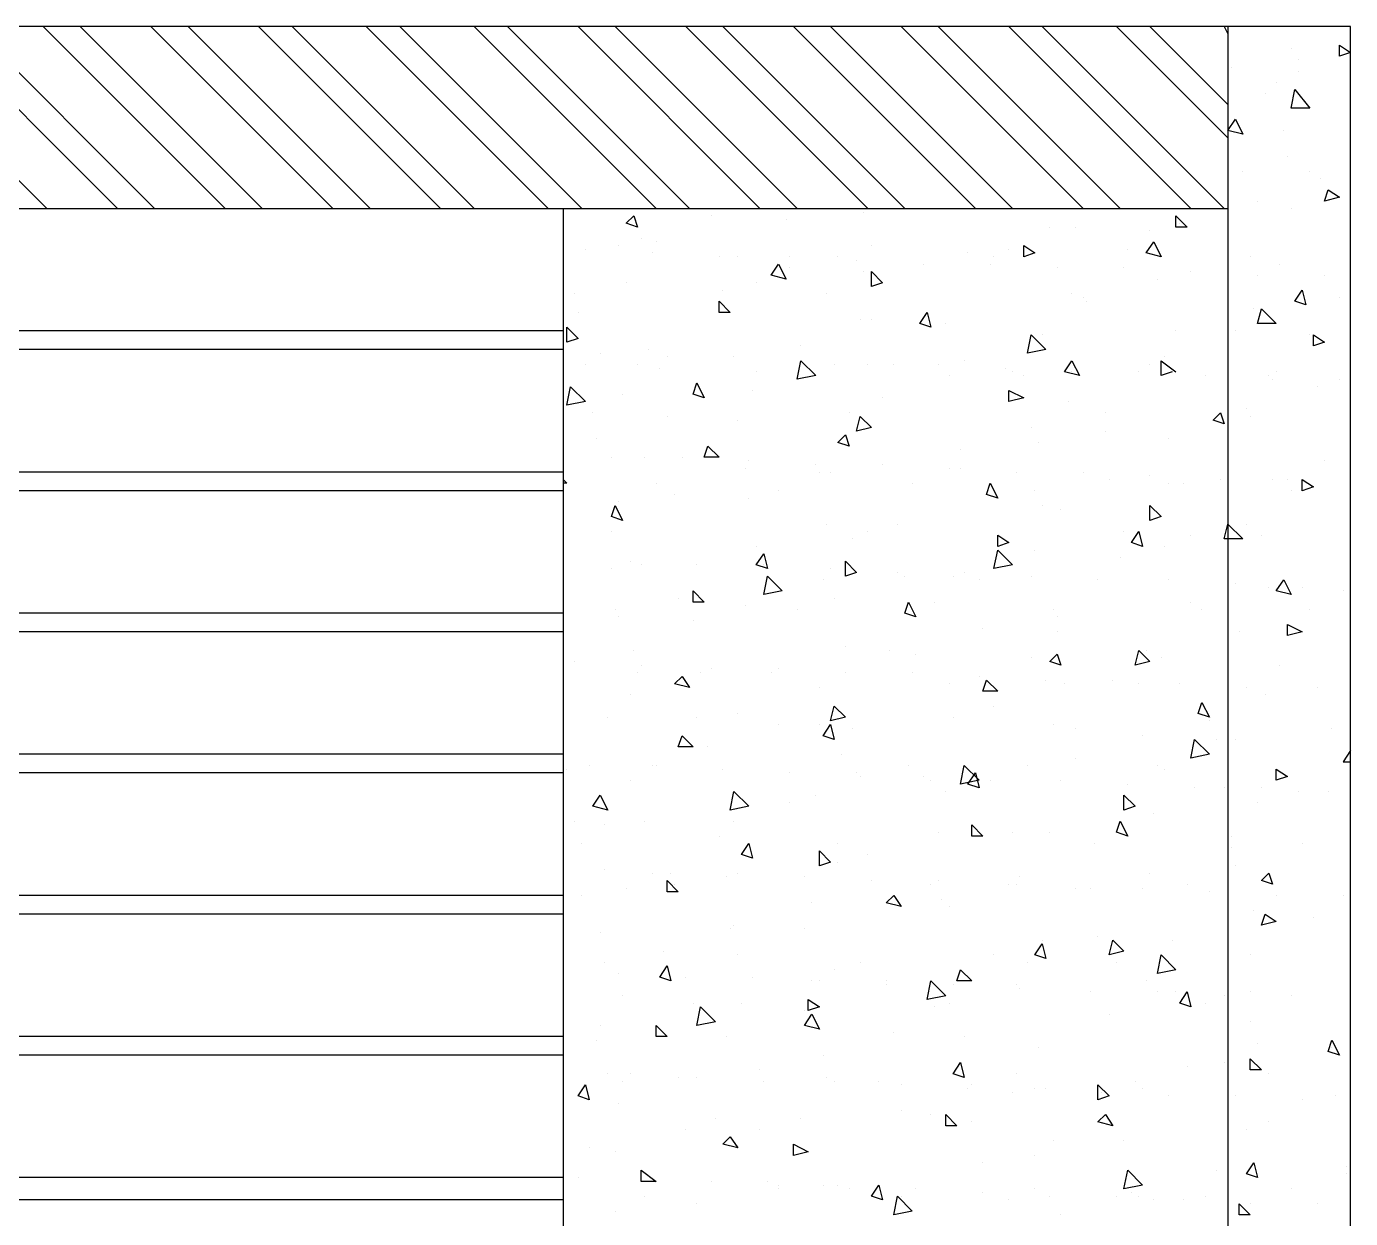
# Model space of a CAD drawing. Header units: inches. Extents: x 9636 to 21597, y -10243 to 557.
# Drawn here: x 14933 to 14998.5, y -2588.1 to -2529.1 of the extents above; entities that cross this region are included whole.
import ezdxf

# ---------------------------------------------------------------- set-up
doc = ezdxf.new("R2010")
doc.units = ezdxf.units.IN
doc.header["$MEASUREMENT"] = 0
doc.layers.add('PDF2_0', color=7, linetype='Continuous')
doc.layers.add('PDF2_IEL-HATCH-002', color=7, linetype='Continuous', true_color=0xd7ebd2)

msp = doc.modelspace()

# ---------------------------------------------------------------- linework, layer by layer
at = {"layer": 'PDF2_0', "lineweight": 25}
for points in [[(14992.435, -2701.983), (14884.397, -2701.983), (14884.397, -2710.986), (14998.499, -2710.986), (14998.499, -2529.084), (14884.397, -2529.084), (14884.397, -2538.088), (14992.435, -2538.088)], [(14992.435, -2529.084), (14992.435, -2710.986)], [(14959.546, -2538.088), (14959.546, -2596.7), (14959.546, -2643.737), (14959.546, -2701.983)]]:
    msp.add_lwpolyline(points, dxfattribs=at)
at = {"layer": 'PDF2_0', "color": 252, "lineweight": 25, "true_color": 0x939598}
for points in [[(14959.546, -2544.151), (14908.467, -2544.151)], [(14959.546, -2545.07), (14908.467, -2545.07)], [(14959.546, -2551.133), (14908.467, -2551.133)], [(14959.546, -2552.052), (14908.467, -2552.052)], [(14959.546, -2558.115), (14908.467, -2558.115)], [(14959.546, -2559.034), (14908.467, -2559.034)], [(14959.546, -2565.097), (14908.467, -2565.097)], [(14959.546, -2566.016), (14908.467, -2566.016)], [(14959.546, -2572.079), (14908.467, -2572.079)], [(14959.546, -2572.998), (14908.467, -2572.998)], [(14959.546, -2579.061), (14908.467, -2579.061)], [(14959.546, -2579.98), (14908.467, -2579.98)], [(14959.546, -2586.043), (14908.467, -2586.043)], [(14959.546, -2587.146), (14908.467, -2587.146)]]:
    msp.add_lwpolyline(points, dxfattribs=at)
at = {"layer": 'PDF2_IEL-HATCH-002', "color": 241, "lineweight": 25, "true_color": 0xf7abae}
for points in [[(14925.003, -2529.084), (14934.006, -2538.088)], [(14928.494, -2529.084), (14937.498, -2538.088)], [(14930.332, -2529.084), (14939.335, -2538.088)], [(14933.823, -2529.084), (14942.826, -2538.088)], [(14935.66, -2529.084), (14944.663, -2538.088)], [(14939.151, -2529.084), (14948.154, -2538.088)], [(14940.989, -2529.084), (14949.992, -2538.088)], [(14944.48, -2529.084), (14953.483, -2538.088)], [(14946.133, -2529.084), (14955.136, -2538.088)], [(14949.808, -2529.084), (14958.811, -2538.088)], [(14951.462, -2529.084), (14960.465, -2538.088)], [(14955.136, -2529.084), (14964.14, -2538.088)], [(14956.79, -2529.084), (14965.793, -2538.088)], [(14960.281, -2529.084), (14969.284, -2538.088)], [(14962.119, -2529.084), (14971.122, -2538.088)], [(14965.61, -2529.084), (14974.613, -2538.088)], [(14967.447, -2529.084), (14976.45, -2538.088)], [(14970.938, -2529.084), (14979.941, -2538.088)], [(14972.775, -2529.084), (14981.779, -2538.088)], [(14976.266, -2529.084), (14985.27, -2538.088)], [(14978.104, -2529.084), (14987.107, -2538.088)], [(14981.595, -2529.084), (14990.598, -2538.088)], [(14983.249, -2529.084), (14992.252, -2538.088)], [(14986.923, -2529.084), (14992.435, -2534.597)], [(14988.577, -2529.084), (14992.435, -2532.943)], [(14992.252, -2529.084), (14992.435, -2529.452)]]:
    msp.add_lwpolyline(points, dxfattribs=at)
at = {"layer": 'PDF2_IEL-HATCH-002', "color": 251, "lineweight": 25, "true_color": 0x636466}
for points in [[(14995.559, -2530.187), (14995.559, -2530.187)], [(14995.927, -2530.738), (14995.927, -2530.738)], [(14992.619, -2531.105), (14992.619, -2531.105)], [(14995.927, -2531.289), (14995.927, -2531.289)], [(14994.824, -2531.84), (14994.824, -2531.84)], [(14994.273, -2532.392), (14994.273, -2532.392)], [(14995.192, -2534.229), (14995.192, -2534.229)], [(14992.435, -2534.597), (14992.435, -2534.597)], [(14995.375, -2535.515), (14995.375, -2535.515)], [(14993.17, -2536.25), (14993.17, -2536.25)], [(14996.478, -2536.25), (14996.478, -2536.25)], [(14997.029, -2536.618), (14997.029, -2536.618)], [(14993.905, -2537.72), (14993.905, -2537.72)], [(14995.559, -2538.088), (14995.559, -2538.088)], [(14966.896, -2538.455), (14966.896, -2538.455)], [(14970.571, -2538.639), (14970.571, -2538.639)], [(14974.429, -2538.271), (14974.429, -2538.271)], [(14990.047, -2538.823), (14990.047, -2538.823)], [(14983.616, -2539.006), (14983.616, -2539.006)], [(14984.902, -2539.006), (14984.902, -2539.006)], [(14988.577, -2539.19), (14988.577, -2539.19)], [(14960.649, -2540.109), (14960.649, -2540.109)], [(14962.302, -2539.925), (14962.302, -2539.925)], [(14963.405, -2539.557), (14963.405, -2539.557)], [(14964.14, -2539.741), (14964.14, -2539.741)], [(14974.797, -2539.925), (14974.797, -2539.925)], [(14981.595, -2540.109), (14981.595, -2540.109)], [(14987.475, -2540.109), (14987.475, -2540.109)], [(14963.956, -2540.292), (14963.956, -2540.292)], [(14967.263, -2540.476), (14967.263, -2540.476)], [(14968.182, -2540.476), (14968.182, -2540.476)], [(14970.754, -2540.476), (14970.754, -2540.476)], [(14973.143, -2540.476), (14973.143, -2540.476)], [(14974.062, -2540.66), (14974.062, -2540.66)], [(14977.369, -2540.844), (14977.369, -2540.844)], [(14979.574, -2540.292), (14979.574, -2540.292)], [(14980.676, -2540.844), (14980.676, -2540.844)], [(14980.86, -2540.476), (14980.86, -2540.476)], [(14993.538, -2540.476), (14993.538, -2540.476)], [(14995.008, -2540.844), (14995.008, -2540.844)], [(14970.754, -2541.027), (14970.754, -2541.027)], [(14974.429, -2541.211), (14974.429, -2541.211)], [(14983.983, -2541.027), (14983.983, -2541.027)], [(14987.291, -2541.027), (14987.291, -2541.027)], [(14990.598, -2541.211), (14990.598, -2541.211)], [(14993.905, -2541.395), (14993.905, -2541.395)], [(14997.213, -2541.395), (14997.213, -2541.395)], [(14962.67, -2541.762), (14962.67, -2541.762)], [(14967.447, -2542.13), (14967.447, -2542.13)], [(14969.101, -2541.762), (14969.101, -2541.762)], [(14988.944, -2541.579), (14988.944, -2541.579)], [(14992.435, -2541.762), (14992.435, -2541.762)], [(14960.097, -2542.314), (14960.097, -2542.314)], [(14972.592, -2542.314), (14972.592, -2542.314)], [(14984.718, -2542.314), (14984.718, -2542.314)], [(14985.27, -2542.497), (14985.27, -2542.497)], [(14985.453, -2542.681), (14985.453, -2542.681)], [(14997.948, -2542.497), (14997.948, -2542.497)], [(14960.281, -2543.232), (14960.281, -2543.232)], [(14993.722, -2543.049), (14993.722, -2543.049)], [(14974.245, -2543.6), (14974.245, -2543.6)], [(14974.797, -2543.6), (14974.797, -2543.6)], [(14978.471, -2543.783), (14978.471, -2543.783)], [(14983.249, -2544.335), (14983.249, -2544.335)], [(14989.863, -2544.151), (14989.863, -2544.151)], [(14992.803, -2544.151), (14992.803, -2544.151)], [(14996.478, -2544.335), (14996.478, -2544.335)], [(14961.384, -2545.253), (14961.384, -2545.253)], [(14963.772, -2545.07), (14963.772, -2545.07)], [(14964.691, -2545.437), (14964.691, -2545.437)], [(14967.998, -2545.437), (14967.998, -2545.437)], [(14971.305, -2544.886), (14971.305, -2544.886)], [(14989.312, -2545.437), (14989.312, -2545.437)], [(14960.649, -2545.805), (14960.649, -2545.805)], [(14963.221, -2545.805), (14963.221, -2545.805)], [(14964.323, -2545.988), (14964.323, -2545.988)], [(14971.305, -2545.621), (14971.305, -2545.621)], [(14972.959, -2545.805), (14972.959, -2545.805)], [(14974.613, -2545.805), (14974.613, -2545.805)], [(14975.899, -2545.805), (14975.899, -2545.805)], [(14978.104, -2545.805), (14978.104, -2545.805)], [(14979.39, -2545.621), (14979.39, -2545.621)], [(14981.411, -2545.988), (14981.411, -2545.988)], [(14988.577, -2545.805), (14988.577, -2545.805)], [(14989.679, -2546.172), (14989.128, -2546.356), (14989.128, -2545.621), (14989.863, -2546.172)], [(14969.101, -2546.172), (14969.101, -2546.172)], [(14978.655, -2546.356), (14978.655, -2546.356)], [(14981.779, -2546.172), (14981.779, -2546.172)], [(14982.33, -2546.356), (14982.33, -2546.356)], [(14984.718, -2546.172), (14984.718, -2546.172)], [(14988.026, -2546.172), (14988.026, -2546.172)], [(14991.333, -2546.356), (14991.333, -2546.356)], [(14994.457, -2546.356), (14994.457, -2546.356)], [(14994.64, -2546.54), (14994.64, -2546.54)], [(14994.824, -2546.172), (14994.824, -2546.172)], [(14997.948, -2546.54), (14997.948, -2546.54)], [(14962.486, -2547.275), (14962.486, -2547.275)], [(14968.917, -2547.091), (14968.917, -2547.091)], [(14996.845, -2546.907), (14996.845, -2546.907)], [(14975.348, -2547.458), (14975.348, -2547.458)], [(14984.535, -2547.642), (14984.535, -2547.642)], [(14993.354, -2548.009), (14993.354, -2548.009)], [(14961.016, -2548.193), (14961.016, -2548.193)], [(14964.691, -2548.377), (14964.691, -2548.377)], [(14968.182, -2548.561), (14968.182, -2548.561)], [(14973.694, -2548.193), (14973.694, -2548.193)], [(14986.372, -2548.193), (14986.372, -2548.193)], [(14993.538, -2548.377), (14993.538, -2548.377)], [(14974.062, -2548.928), (14974.062, -2548.928)], [(14982.697, -2548.928), (14982.697, -2548.928)], [(14986.372, -2549.112), (14986.372, -2549.112)], [(14961.2, -2549.479), (14961.2, -2549.479)], [(14983.065, -2549.663), (14983.065, -2549.663)], [(14989.496, -2549.479), (14989.496, -2549.479)], [(14961.935, -2550.398), (14961.935, -2550.398)], [(14963.588, -2550.398), (14963.588, -2550.398)], [(14965.426, -2550.398), (14965.426, -2550.398)], [(14968.733, -2550.582), (14968.733, -2550.582)], [(14979.206, -2550.031), (14979.206, -2550.031)], [(14997.213, -2550.582), (14997.213, -2550.582)], [(14968.549, -2550.949), (14968.549, -2550.949)], [(14972.04, -2550.766), (14972.04, -2550.766)], [(14972.224, -2551.133), (14972.224, -2551.133)], [(14972.775, -2551.133), (14972.775, -2551.133)], [(14975.348, -2550.766), (14975.348, -2550.766)], [(14978.655, -2550.949), (14978.655, -2550.949)], [(14979.206, -2550.949), (14979.206, -2550.949)], [(14981.962, -2551.133), (14981.962, -2551.133)], [(14985.27, -2551.133), (14985.27, -2551.133)], [(14988.577, -2551.317), (14988.577, -2551.317)], [(14959.546, -2551.5), (14959.73, -2551.684), (14959.546, -2551.684)], [(14964.14, -2551.684), (14964.14, -2551.684)], [(14976.818, -2551.684), (14976.818, -2551.684)], [(14986.556, -2551.5), (14986.556, -2551.5)], [(14989.496, -2551.684), (14989.496, -2551.684)], [(14990.231, -2551.684), (14990.231, -2551.684)], [(14992.068, -2551.5), (14992.068, -2551.5)], [(14994.64, -2551.5), (14994.64, -2551.5)], [(14995.375, -2551.5), (14995.375, -2551.5)], [(14962.302, -2552.603), (14962.302, -2552.603)], [(14965.058, -2552.235), (14965.058, -2552.235)], [(14968.733, -2552.419), (14968.733, -2552.419)], [(14970.203, -2552.052), (14970.203, -2552.052)], [(14982.881, -2552.052), (14982.881, -2552.052)], [(14995.559, -2552.052), (14995.559, -2552.052)], [(14983.249, -2552.787), (14983.249, -2552.787)], [(14984.167, -2552.97), (14984.167, -2552.97)], [(14972.592, -2553.705), (14972.592, -2553.705)], [(14976.083, -2553.705), (14976.083, -2553.705)], [(14992.435, -2553.705), (14992.435, -2553.705)], [(14993.354, -2553.705), (14993.354, -2553.705)], [(14961.935, -2554.073), (14961.935, -2554.073)], [(14973.878, -2554.44), (14973.878, -2554.44)], [(14974.613, -2554.073), (14974.613, -2554.073)], [(14987.291, -2554.073), (14987.291, -2554.073)], [(14990.598, -2554.257), (14990.598, -2554.257)], [(14994.089, -2554.257), (14994.089, -2554.257)], [(14969.101, -2554.808), (14969.101, -2554.808)], [(14982.881, -2554.992), (14982.881, -2554.992)], [(14989.312, -2554.808), (14989.312, -2554.808)], [(14961.935, -2555.91), (14961.935, -2555.91)], [(14962.854, -2555.543), (14962.854, -2555.543)], [(14963.405, -2555.726), (14963.405, -2555.726)], [(14966.161, -2555.726), (14966.161, -2555.726)], [(14969.468, -2555.726), (14969.468, -2555.726)], [(14972.775, -2555.91), (14972.775, -2555.91)], [(14987.107, -2555.359), (14987.107, -2555.359)], [(14972.408, -2556.461), (14972.408, -2556.461)], [(14976.083, -2556.094), (14976.083, -2556.094)], [(14976.45, -2556.278), (14976.45, -2556.278)], [(14978.839, -2556.278), (14978.839, -2556.278)], [(14979.39, -2556.094), (14979.39, -2556.094)], [(14980.125, -2556.461), (14980.125, -2556.461)], [(14982.697, -2556.278), (14982.697, -2556.278)], [(14986.005, -2556.461), (14986.005, -2556.461)], [(14989.496, -2556.461), (14989.496, -2556.461)], [(14992.803, -2556.645), (14992.803, -2556.645)], [(14994.457, -2556.829), (14994.457, -2556.829)], [(14994.457, -2556.829), (14994.457, -2556.829)], [(14996.11, -2556.829), (14996.11, -2556.829)], [(14998.131, -2557.013), (14998.131, -2557.013)], [(14965.242, -2557.38), (14965.242, -2557.38)], [(14968.549, -2557.748), (14968.549, -2557.748)], [(14972.959, -2557.38), (14972.959, -2557.38)], [(14977.92, -2557.564), (14977.92, -2557.564)], [(14990.598, -2557.564), (14990.598, -2557.564)], [(14962.119, -2557.931), (14962.119, -2557.931)], [(14962.302, -2558.299), (14962.302, -2558.299)], [(14965.977, -2558.483), (14965.977, -2558.483)], [(14971.122, -2557.931), (14971.122, -2557.931)], [(14983.8, -2557.931), (14983.8, -2557.931)], [(14983.983, -2558.299), (14983.983, -2558.299)], [(14991.149, -2557.931), (14991.149, -2557.931)], [(14996.478, -2557.931), (14996.478, -2557.931)], [(14980.309, -2558.85), (14980.309, -2558.85)], [(14983.983, -2559.034), (14983.983, -2559.034)], [(14992.987, -2559.034), (14992.987, -2559.034)], [(14973.51, -2559.769), (14973.51, -2559.769)], [(14998.499, -2559.401), (14998.499, -2559.401)], [(14960.097, -2560.504), (14960.097, -2560.504)], [(14963.037, -2559.952), (14963.037, -2559.952)], [(14975.715, -2559.952), (14975.715, -2559.952)], [(14977.001, -2560.136), (14977.001, -2560.136)], [(14982.697, -2560.32), (14982.697, -2560.32)], [(14988.393, -2559.952), (14988.393, -2559.952)], [(14989.128, -2560.32), (14989.128, -2560.32)], [(14963.221, -2561.055), (14963.221, -2561.055)], [(14963.405, -2560.687), (14963.405, -2560.687)], [(14966.345, -2561.055), (14966.345, -2561.055)], [(14966.896, -2560.871), (14966.896, -2560.871)], [(14969.836, -2561.055), (14969.836, -2561.055)], [(14970.203, -2560.871), (14970.203, -2560.871)], [(14973.51, -2561.055), (14973.51, -2561.055)], [(14976.818, -2561.055), (14976.818, -2561.055)], [(14995.008, -2560.687), (14995.008, -2560.687)], [(14972.224, -2561.79), (14972.224, -2561.79)], [(14978.655, -2561.606), (14978.655, -2561.606)], [(14980.125, -2561.239), (14980.125, -2561.239)], [(14983.432, -2561.422), (14983.432, -2561.422)], [(14984.351, -2561.606), (14984.351, -2561.606)], [(14986.74, -2561.422), (14986.74, -2561.422)], [(14988.026, -2561.606), (14988.026, -2561.606)], [(14990.047, -2561.606), (14990.047, -2561.606)], [(14993.354, -2561.79), (14993.354, -2561.79)], [(14996.845, -2561.79), (14996.845, -2561.79)], [(14962.854, -2562.157), (14962.854, -2562.157)], [(14994.273, -2562.157), (14994.273, -2562.157)], [(14968.182, -2563.076), (14968.182, -2563.076)], [(14980.86, -2562.709), (14980.86, -2562.709)], [(14959.546, -2563.627), (14959.546, -2563.627)], [(14961.751, -2563.26), (14961.751, -2563.26)], [(14966.161, -2563.26), (14966.161, -2563.26)], [(14970.203, -2563.627), (14970.203, -2563.627)], [(14972.224, -2563.627), (14972.224, -2563.627)], [(14978.839, -2563.26), (14978.839, -2563.26)], [(14983.8, -2563.627), (14983.8, -2563.627)], [(14991.517, -2563.444), (14991.517, -2563.444)], [(14973.878, -2563.811), (14973.878, -2563.811)], [(14984.902, -2563.811), (14984.902, -2563.811)], [(14988.209, -2564.178), (14988.209, -2564.178)], [(14991.884, -2564.362), (14991.884, -2564.362)], [(14992.803, -2564.362), (14992.803, -2564.362)], [(14997.58, -2563.811), (14997.58, -2563.811)], [(14966.712, -2564.73), (14966.712, -2564.73)], [(14998.499, -2564.913), (14998.131, -2565.465), (14998.499, -2565.465)], [(14998.499, -2564.913), (14998.499, -2564.913)], [(14960.832, -2565.648), (14960.832, -2565.648)], [(14963.956, -2565.648), (14963.956, -2565.648)], [(14964.14, -2565.648), (14964.14, -2565.648)], [(14973.327, -2565.097), (14973.327, -2565.097)], [(14976.634, -2565.648), (14976.634, -2565.648)], [(14982.514, -2565.648), (14982.514, -2565.648)], [(14984.902, -2565.281), (14984.902, -2565.281)], [(14988.944, -2565.648), (14988.944, -2565.648)], [(14959.73, -2565.832), (14959.73, -2565.832)], [(14962.854, -2566.383), (14962.854, -2566.383)], [(14967.447, -2565.832), (14967.447, -2565.832)], [(14970.754, -2566.016), (14970.754, -2566.016)], [(14974.062, -2566.016), (14974.062, -2566.016)], [(14974.245, -2566.2), (14974.245, -2566.2)], [(14977.369, -2566.2), (14977.369, -2566.2)], [(14977.736, -2566.383), (14977.736, -2566.383)], [(14980.676, -2566.383), (14980.676, -2566.383)], [(14984.167, -2566.383), (14984.167, -2566.383)], [(14989.312, -2565.832), (14989.312, -2565.832)], [(14978.471, -2566.935), (14978.471, -2566.935)], [(14987.475, -2566.567), (14987.475, -2566.567)], [(14990.782, -2566.751), (14990.782, -2566.751)], [(14992.252, -2566.751), (14992.252, -2566.751)], [(14994.089, -2566.751), (14994.089, -2566.751)], [(14995.927, -2566.935), (14995.927, -2566.935)], [(14997.396, -2566.935), (14997.396, -2566.935)], [(14970.754, -2567.486), (14970.754, -2567.486)], [(14972.04, -2567.118), (14972.04, -2567.118)], [(14993.905, -2567.486), (14993.905, -2567.486)], [(14988.761, -2568.037), (14988.761, -2568.037)], [(14960.097, -2568.404), (14960.097, -2568.404)], [(14961.567, -2568.588), (14961.567, -2568.588)], [(14963.588, -2568.404), (14963.588, -2568.404)], [(14967.998, -2568.404), (14967.998, -2568.404)], [(14978.104, -2568.956), (14978.104, -2568.956)], [(14981.779, -2568.956), (14981.779, -2568.956)], [(14983.616, -2568.956), (14983.616, -2568.956)], [(14960.465, -2569.507), (14960.465, -2569.507)], [(14967.263, -2569.139), (14967.263, -2569.139)], [(14973.143, -2569.507), (14973.143, -2569.507)], [(14979.941, -2569.139), (14979.941, -2569.139)], [(14985.821, -2569.507), (14985.821, -2569.507)], [(14992.619, -2569.139), (14992.619, -2569.139)], [(14996.11, -2569.507), (14996.11, -2569.507)], [(14974.613, -2570.058), (14974.613, -2570.058)], [(14992.619, -2569.691), (14992.619, -2569.691)], [(14961.567, -2570.793), (14961.567, -2570.793)], [(14963.956, -2570.977), (14963.956, -2570.977)], [(14964.875, -2570.977), (14964.875, -2570.977)], [(14968.182, -2570.977), (14968.182, -2570.977)], [(14973.143, -2570.426), (14973.143, -2570.426)], [(14988.577, -2570.977), (14988.577, -2570.977)], [(14992.803, -2570.609), (14992.803, -2570.609)], [(14965.058, -2571.528), (14965.058, -2571.528)], [(14967.631, -2571.161), (14967.631, -2571.161)], [(14971.489, -2571.161), (14971.489, -2571.161)], [(14974.797, -2571.344), (14974.797, -2571.344)], [(14977.736, -2571.528), (14977.736, -2571.528)], [(14978.104, -2571.344), (14978.104, -2571.344)], [(14981.595, -2571.528), (14981.595, -2571.528)], [(14981.962, -2571.528), (14981.962, -2571.528)], [(14982.146, -2571.161), (14982.146, -2571.161)], [(14990.414, -2571.528), (14990.414, -2571.528)], [(14960.465, -2572.079), (14960.465, -2572.079)], [(14962.67, -2571.712), (14962.67, -2571.712)], [(14978.288, -2572.263), (14978.288, -2572.263)], [(14984.902, -2571.712), (14984.902, -2571.712)], [(14985.637, -2571.712), (14985.637, -2571.712)], [(14988.209, -2571.712), (14988.209, -2571.712)], [(14991.517, -2571.896), (14991.517, -2571.896)], [(14994.824, -2572.079), (14994.824, -2572.079)], [(14998.131, -2572.079), (14998.131, -2572.079)], [(14971.857, -2572.447), (14971.857, -2572.447)], [(14978.655, -2572.63), (14978.655, -2572.63)], [(14993.722, -2572.814), (14993.722, -2572.814)], [(14967.998, -2573.549), (14967.998, -2573.549)], [(14996.661, -2573.182), (14996.661, -2573.182)], [(14961.384, -2573.917), (14961.384, -2573.917)], [(14967.814, -2573.733), (14967.814, -2573.733)], [(14971.489, -2573.733), (14971.489, -2573.733)], [(14986.005, -2574.1), (14986.005, -2574.1)], [(14964.507, -2574.835), (14964.507, -2574.835)], [(14983.249, -2574.284), (14983.249, -2574.284)], [(14989.679, -2574.284), (14989.679, -2574.284)], [(14961.567, -2575.387), (14961.567, -2575.387)], [(14968.182, -2575.019), (14968.182, -2575.019)], [(14974.245, -2575.387), (14974.245, -2575.387)], [(14980.86, -2575.019), (14980.86, -2575.019)], [(14982.514, -2575.387), (14982.514, -2575.387)], [(14986.923, -2575.387), (14986.923, -2575.387)], [(14992.435, -2575.019), (14992.435, -2575.019)], [(14993.538, -2575.019), (14993.538, -2575.019)], [(14962.302, -2575.938), (14962.302, -2575.938)], [(14965.61, -2576.122), (14965.61, -2576.122)], [(14968.917, -2576.122), (14968.917, -2576.122)], [(14972.959, -2575.754), (14972.959, -2575.754)], [(14971.857, -2576.305), (14971.857, -2576.305)], [(14972.224, -2576.305), (14972.224, -2576.305)], [(14975.531, -2576.305), (14975.531, -2576.305)], [(14975.531, -2576.489), (14975.531, -2576.489)], [(14978.839, -2576.489), (14978.839, -2576.489)], [(14981.962, -2576.489), (14981.962, -2576.489)], [(14982.146, -2576.673), (14982.146, -2576.673)], [(14985.637, -2576.856), (14985.637, -2576.856)], [(14988.393, -2576.305), (14988.393, -2576.305)], [(14988.944, -2576.856), (14988.944, -2576.856)], [(14989.863, -2576.856), (14989.863, -2576.856)], [(14993.538, -2576.856), (14993.538, -2576.856)], [(14962.486, -2577.04), (14962.486, -2577.04)], [(14965.977, -2577.408), (14965.977, -2577.408)], [(14968.366, -2577.408), (14968.366, -2577.408)], [(14978.655, -2577.408), (14978.655, -2577.408)], [(14991.333, -2577.408), (14991.333, -2577.408)], [(14992.252, -2577.04), (14992.252, -2577.04)], [(14995.559, -2577.04), (14995.559, -2577.04)], [(14971.489, -2577.775), (14971.489, -2577.775)], [(14977.92, -2577.591), (14977.92, -2577.591)], [(14986.556, -2577.959), (14986.556, -2577.959)], [(14961.384, -2578.51), (14961.384, -2578.51)], [(14993.538, -2578.326), (14993.538, -2578.326)], [(14961.2, -2579.245), (14961.2, -2579.245)], [(14967.631, -2579.061), (14967.631, -2579.061)], [(14975.899, -2578.878), (14975.899, -2578.878)], [(14979.39, -2579.061), (14979.39, -2579.061)], [(14993.905, -2579.429), (14993.905, -2579.429)], [(14972.408, -2579.98), (14972.408, -2579.98)], [(14983.065, -2579.613), (14983.065, -2579.613)], [(14997.58, -2579.613), (14997.58, -2579.613)], [(14969.284, -2580.715), (14969.284, -2580.715)], [(14990.414, -2580.531), (14990.414, -2580.531)], [(14992.252, -2580.348), (14992.252, -2580.348)], [(14959.546, -2580.899), (14959.546, -2580.899)], [(14961.751, -2580.899), (14961.751, -2580.899)], [(14962.486, -2581.266), (14962.486, -2581.266)], [(14962.854, -2580.899), (14962.854, -2580.899)], [(14965.242, -2581.082), (14965.242, -2581.082)], [(14966.161, -2581.082), (14966.161, -2581.082)], [(14969.468, -2581.266), (14969.468, -2581.266)], [(14972.592, -2581.082), (14972.592, -2581.082)], [(14972.959, -2581.266), (14972.959, -2581.266)], [(14975.164, -2581.266), (14975.164, -2581.266)], [(14976.266, -2581.45), (14976.266, -2581.45)], [(14979.757, -2581.45), (14979.757, -2581.45)], [(14981.962, -2580.899), (14981.962, -2580.899)], [(14987.842, -2581.266), (14987.842, -2581.266)], [(14994.457, -2580.899), (14994.457, -2580.899)], [(14979.574, -2581.634), (14979.574, -2581.634)], [(14981.779, -2581.817), (14981.779, -2581.817)], [(14982.881, -2581.634), (14982.881, -2581.634)], [(14983.432, -2581.634), (14983.432, -2581.634)], [(14986.188, -2581.817), (14986.188, -2581.817)], [(14988.209, -2581.634), (14988.209, -2581.634)], [(14989.496, -2582.001), (14989.496, -2582.001)], [(14992.803, -2582.001), (14992.803, -2582.001)], [(14997.764, -2582.001), (14997.764, -2582.001)], [(14962.302, -2582.369), (14962.302, -2582.369)], [(14976.266, -2582.736), (14976.266, -2582.736)], [(14996.11, -2582.185), (14996.11, -2582.185)], [(14967.079, -2583.104), (14967.079, -2583.104)], [(14971.305, -2583.104), (14971.305, -2583.104)], [(14977.736, -2582.92), (14977.736, -2582.92)], [(14979.757, -2583.287), (14979.757, -2583.287)], [(14992.435, -2583.287), (14992.435, -2583.287)], [(14994.457, -2583.287), (14994.457, -2583.287)], [(14965.61, -2583.655), (14965.61, -2583.655)], [(14969.284, -2583.655), (14969.284, -2583.655)], [(14993.354, -2583.655), (14993.354, -2583.655)], [(14960.832, -2584.574), (14960.832, -2584.574)], [(14967.447, -2584.39), (14967.447, -2584.39)], [(14983.8, -2584.206), (14983.8, -2584.206)], [(14987.291, -2584.206), (14987.291, -2584.206)], [(14962.119, -2584.757), (14962.119, -2584.757)], [(14980.309, -2585.308), (14980.309, -2585.308)], [(14982.881, -2584.941), (14982.881, -2584.941)], [(14960.281, -2586.043), (14960.281, -2586.043)], [(14991.884, -2585.676), (14991.884, -2585.676)], [(14998.315, -2585.492), (14998.315, -2585.492)], [(14998.315, -2585.86), (14998.315, -2585.86)], [(14963.588, -2586.227), (14963.588, -2586.227)], [(14966.896, -2586.227), (14966.896, -2586.227)], [(14969.652, -2586.227), (14969.652, -2586.227)], [(14970.203, -2586.411), (14970.203, -2586.411)], [(14970.203, -2586.595), (14970.203, -2586.595)], [(14972.408, -2586.411), (14972.408, -2586.411)], [(14973.143, -2586.411), (14973.143, -2586.411)], [(14973.694, -2586.595), (14973.694, -2586.595)], [(14977.001, -2586.595), (14977.001, -2586.595)], [(14982.881, -2586.595), (14982.881, -2586.595)], [(14995.559, -2586.595), (14995.559, -2586.595)], [(14963.588, -2586.962), (14963.588, -2586.962)], [(14966.161, -2587.33), (14966.161, -2587.33)], [(14976.266, -2586.962), (14976.266, -2586.962)], [(14980.309, -2586.778), (14980.309, -2586.778)], [(14981.595, -2587.146), (14981.595, -2587.146)], [(14983.616, -2586.962), (14983.616, -2586.962)], [(14986.923, -2586.962), (14986.923, -2586.962)], [(14987.658, -2586.778), (14987.658, -2586.778)], [(14988.026, -2586.962), (14988.026, -2586.962)], [(14988.761, -2587.146), (14988.761, -2587.146)], [(14990.231, -2587.146), (14990.231, -2587.146)], [(14991.333, -2586.962), (14991.333, -2586.962)], [(14993.538, -2587.33), (14993.538, -2587.33)], [(14996.845, -2587.33), (14996.845, -2587.33)], [(14962.119, -2587.697), (14962.119, -2587.697)], [(14984.167, -2587.881), (14984.167, -2587.881)]]:
    msp.add_lwpolyline(points, dxfattribs=at)
for points in [[(14998.499, -2530.371), (14997.948, -2530.554), (14997.948, -2530.003)], [(14995.559, -2533.127), (14995.743, -2532.208), (14996.478, -2533.127)], [(14993.17, -2534.413), (14992.435, -2534.229), (14992.803, -2533.678)], [(14997.948, -2537.536), (14997.213, -2537.72), (14997.396, -2537.169)], [(14963.221, -2539.006), (14962.67, -2538.823), (14963.037, -2538.455)], [(14990.414, -2539.006), (14989.863, -2539.006), (14989.863, -2538.455)], [(14982.881, -2540.292), (14982.33, -2540.476), (14982.33, -2539.925)], [(14989.128, -2540.476), (14988.393, -2540.292), (14988.761, -2539.741)], [(14970.571, -2541.579), (14969.836, -2541.395), (14970.203, -2540.844)], [(14975.348, -2541.762), (14974.797, -2541.946), (14974.797, -2541.211)], [(14996.294, -2542.865), (14995.743, -2542.681), (14996.11, -2542.13)], [(14967.814, -2543.232), (14967.263, -2543.232), (14967.263, -2542.681)], [(14977.736, -2543.967), (14977.185, -2543.783), (14977.553, -2543.232)], [(14993.905, -2543.783), (14994.089, -2543.049), (14994.824, -2543.783)], [(14960.281, -2544.518), (14959.73, -2544.702), (14959.73, -2543.967)], [(14982.514, -2545.253), (14982.697, -2544.335), (14983.432, -2545.07)], [(14997.213, -2544.702), (14996.661, -2544.886), (14996.661, -2544.335)], [(14971.122, -2546.54), (14971.305, -2545.621), (14972.04, -2546.356)], [(14985.086, -2546.356), (14984.351, -2546.172), (14984.718, -2545.621)], [(14966.528, -2547.458), (14965.977, -2547.275), (14966.161, -2546.723)], [(14959.73, -2547.826), (14959.914, -2546.907), (14960.649, -2547.642)], [(14982.33, -2547.458), (14981.595, -2547.642), (14981.595, -2547.091)], [(14974.797, -2548.928), (14974.062, -2549.112), (14974.245, -2548.377)], [(14992.252, -2548.744), (14991.701, -2548.561), (14992.068, -2548.193)], [(14973.694, -2549.847), (14973.143, -2549.663), (14973.51, -2549.296)], [(14967.263, -2550.398), (14966.528, -2550.398), (14966.712, -2549.847)], [(14981.044, -2552.419), (14980.492, -2552.235), (14980.676, -2551.684)], [(14996.661, -2551.868), (14996.11, -2552.052), (14996.11, -2551.5)], [(14962.486, -2553.522), (14961.935, -2553.338), (14962.119, -2552.787)], [(14989.128, -2553.338), (14988.577, -2553.522), (14988.577, -2552.787)], [(14992.252, -2554.44), (14992.435, -2553.705), (14993.17, -2554.44), (14992.435, -2554.44)], [(14981.595, -2554.624), (14981.044, -2554.808), (14981.044, -2554.257)], [(14988.209, -2554.808), (14987.658, -2554.624), (14988.026, -2554.073)], [(14969.652, -2555.91), (14969.101, -2555.726), (14969.468, -2555.175)], [(14980.86, -2555.91), (14981.044, -2554.992), (14981.779, -2555.726)], [(14974.062, -2556.094), (14973.51, -2556.278), (14973.51, -2555.543)], [(14969.468, -2557.196), (14969.652, -2556.278), (14970.387, -2557.013)], [(14995.559, -2557.196), (14994.824, -2557.013), (14995.192, -2556.461)], [(14966.528, -2557.564), (14965.977, -2557.564), (14965.977, -2557.013)], [(14977.001, -2558.299), (14976.45, -2558.115), (14976.634, -2557.564)], [(14996.11, -2559.034), (14995.375, -2559.218), (14995.375, -2558.666)], [(14984.167, -2560.687), (14983.616, -2560.504), (14983.983, -2560.136)], [(14988.577, -2560.504), (14987.842, -2560.687), (14988.026, -2559.952)], [(14965.793, -2561.79), (14965.058, -2561.606), (14965.426, -2561.239)], [(14981.044, -2561.974), (14980.309, -2561.974), (14980.492, -2561.422)], [(14973.51, -2563.26), (14972.775, -2563.444), (14972.959, -2562.709)], [(14991.517, -2563.26), (14990.966, -2563.076), (14991.149, -2562.525)], [(14972.959, -2564.362), (14972.408, -2564.178), (14972.775, -2563.627)], [(14965.977, -2564.73), (14965.242, -2564.73), (14965.426, -2564.178)], [(14990.598, -2565.281), (14990.782, -2564.362), (14991.517, -2565.097)], [(14979.206, -2566.567), (14979.39, -2565.648), (14980.125, -2566.383)], [(14980.125, -2566.751), (14979.574, -2566.567), (14979.941, -2566.016)], [(14995.375, -2566.2), (14994.824, -2566.383), (14994.824, -2565.832)], [(14967.814, -2567.853), (14967.998, -2566.935), (14968.733, -2567.67)], [(14961.751, -2567.853), (14961.016, -2567.67), (14961.384, -2567.118)], [(14987.842, -2567.67), (14987.291, -2567.853), (14987.291, -2567.118)], [(14980.309, -2569.139), (14979.757, -2569.139), (14979.757, -2568.588)], [(14987.475, -2569.139), (14986.923, -2568.956), (14987.107, -2568.404)], [(14968.917, -2570.242), (14968.366, -2570.058), (14968.733, -2569.507)], [(14972.775, -2570.426), (14972.224, -2570.609), (14972.224, -2569.874)], [(14994.64, -2571.528), (14994.089, -2571.344), (14994.457, -2570.977)], [(14965.242, -2571.896), (14964.691, -2571.896), (14964.691, -2571.344)], [(14976.266, -2572.63), (14975.531, -2572.447), (14975.899, -2572.079)], [(14994.824, -2573.365), (14994.089, -2573.549), (14994.273, -2572.998)], [(14983.432, -2575.203), (14982.881, -2575.019), (14983.249, -2574.468)], [(14987.291, -2574.835), (14986.556, -2575.019), (14986.74, -2574.284)], [(14964.875, -2576.305), (14964.323, -2576.122), (14964.691, -2575.57)], [(14988.944, -2575.938), (14989.128, -2575.019), (14989.863, -2575.754)], [(14979.757, -2576.305), (14979.023, -2576.305), (14979.206, -2575.754)], [(14977.553, -2577.224), (14977.736, -2576.305), (14978.471, -2577.04)], [(14990.598, -2577.591), (14990.047, -2577.408), (14990.414, -2576.856)], [(14972.224, -2577.591), (14971.673, -2577.775), (14971.673, -2577.224)], [(14966.161, -2578.51), (14966.345, -2577.591), (14967.079, -2578.326)], [(14972.224, -2578.694), (14971.489, -2578.51), (14971.857, -2577.959)], [(14964.691, -2579.061), (14964.14, -2579.061), (14964.14, -2578.51)], [(14997.948, -2579.98), (14997.396, -2579.796), (14997.58, -2579.245)], [(14979.39, -2581.082), (14978.839, -2580.899), (14979.206, -2580.348)], [(14994.089, -2580.715), (14993.538, -2580.715), (14993.538, -2580.164)], [(14960.832, -2582.185), (14960.281, -2582.001), (14960.649, -2581.45)], [(14986.556, -2582.001), (14986.005, -2582.185), (14986.005, -2581.45)], [(14979.023, -2583.471), (14978.471, -2583.471), (14978.471, -2582.92)], [(14986.74, -2583.471), (14986.005, -2583.287), (14986.372, -2582.92)], [(14968.182, -2584.574), (14967.447, -2584.39), (14967.814, -2584.022)], [(14971.673, -2584.757), (14970.938, -2584.941), (14970.938, -2584.39)], [(14993.905, -2586.043), (14993.354, -2585.86), (14993.722, -2585.308)], [(14964.14, -2586.227), (14963.405, -2586.227), (14963.405, -2585.676)], [(14987.291, -2586.595), (14987.475, -2585.676), (14988.209, -2586.411)], [(14975.348, -2587.146), (14974.797, -2586.962), (14975.164, -2586.411)], [(14975.899, -2587.881), (14976.083, -2586.962), (14976.818, -2587.697)], [(14993.538, -2587.881), (14992.987, -2587.881), (14992.987, -2587.33)]]:
    msp.add_lwpolyline(points, close=True, dxfattribs=at)

doc.saveas('drawing.dxf')
